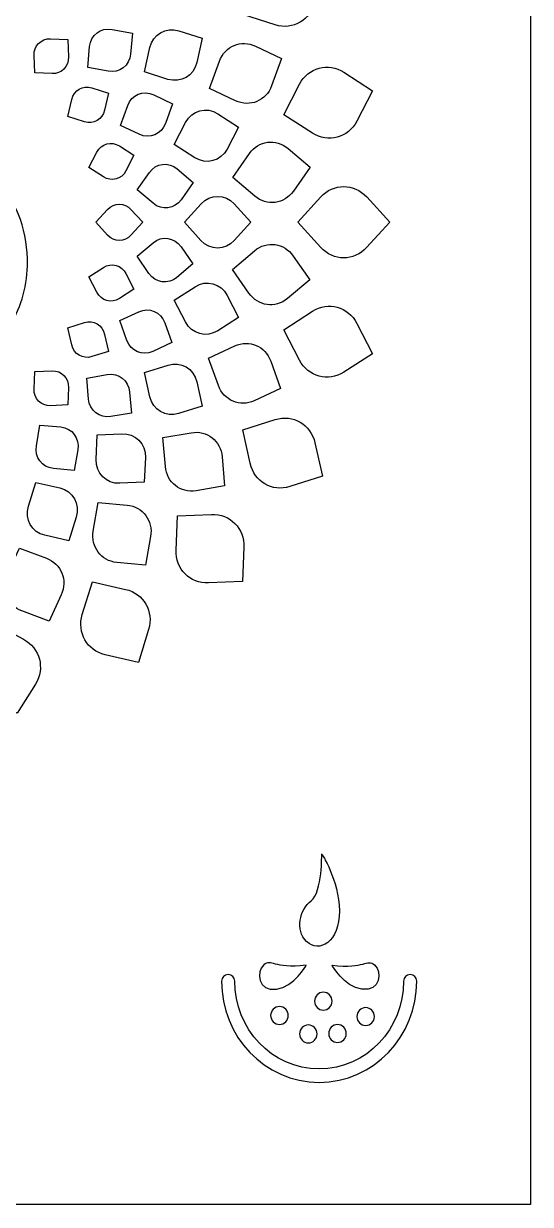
# Model space of a CAD drawing. Header units: millimetres. Extents: x -279 to 279, y -447 to 447.
# Drawn here: x 59 to 279, y -447 to 66 of the extents above; entities that cross this region are included whole.
import ezdxf

# ---------------------------------------------------------------- set-up
doc = ezdxf.new("R2010")
doc.units = ezdxf.units.MM
doc.header["$MEASUREMENT"] = 0
doc.layers.add('Layer 1', color=7, linetype='Continuous')

msp = doc.modelspace()

# ---------------------------------------------------------------- linework, layer by layer
at = {"layer": 'Layer 1', "color": 7}
for points, knots in [([(279.3833, 446.6396), (279.3833, 446.6396), (-279.4167, 446.6396), (-279.4167, 446.6396), (-279.4167, 446.6396), (-279.4167, -446.6464), (-279.4167, -446.6464), (-279.4167, -446.6464), (279.3833, -446.6464), (279.3833, -446.6464), (279.3833, -446.6464), (279.3833, 446.6396), (279.3833, 446.6396)], [0, 0, 0, 0, 0.25, 0.25, 0.25, 0.5, 0.5, 0.5, 0.75, 0.75, 0.75, 1, 1, 1, 1]), ([(185.7974, 75.9764), (185.7974, 75.9764), (189.0354, 90.5675), (189.0354, 90.5675), (189.0354, 90.5675), (174.9741, 95.0087), (174.9741, 95.0087), (167.2396, 97.4541), (159.4651, 92.9312), (157.6966, 84.9622), (157.6966, 84.9622), (154.4586, 70.3702), (154.4586, 70.3702), (154.4586, 70.3702), (168.5201, 65.9282), (168.5201, 65.9282), (176.2536, 63.4836), (184.0281, 68.0065), (185.7974, 75.9764)], [0, 0, 0, 0, 0.16666667, 0.16666667, 0.16666667, 0.33333333, 0.33333333, 0.33333333, 0.5, 0.5, 0.5, 0.66666667, 0.66666667, 0.66666667, 0.83333333, 0.83333333, 0.83333333, 1, 1, 1, 1]), ([(105.7553, 53.2136), (105.7553, 53.2136), (106.6005, 62.3577), (106.6005, 62.3577), (106.6005, 62.3577), (97.6927, 63.9507), (97.6927, 63.9507), (92.7927, 64.8267), (88.407, 61.458), (87.9454, 56.4625), (87.9454, 56.4625), (87.1011, 47.3203), (87.1011, 47.3203), (87.1011, 47.3203), (96.0088, 45.7264), (96.0088, 45.7264), (100.9088, 44.8512), (105.2946, 48.2182), (105.7553, 53.2136)], [0, 0, 0, 0, 0.16666667, 0.16666667, 0.16666667, 0.33333333, 0.33333333, 0.33333333, 0.5, 0.5, 0.5, 0.66666667, 0.66666667, 0.66666667, 0.83333333, 0.83333333, 0.83333333, 1, 1, 1, 1]), ([(134.4704, 49.5059), (134.4704, 49.5059), (136.8142, 60.0657), (136.8142, 60.0657), (136.8142, 60.0657), (126.6369, 63.281), (126.6369, 63.281), (121.0398, 65.0504), (115.4118, 61.777), (114.1322, 56.0081), (114.1322, 56.0081), (111.7877, 45.4483), (111.7877, 45.4483), (111.7877, 45.4483), (121.9659, 42.2322), (121.9659, 42.2322), (127.5629, 40.4637), (133.1909, 43.737), (134.4704, 49.5059)], [0, 0, 0, 0, 0.16666667, 0.16666667, 0.16666667, 0.33333333, 0.33333333, 0.33333333, 0.5, 0.5, 0.5, 0.66666667, 0.66666667, 0.66666667, 0.83333333, 0.83333333, 0.83333333, 1, 1, 1, 1]), ([(78.7831, 51.955), (78.7831, 51.955), (78.4751, 59.5532), (78.4751, 59.5532), (78.4751, 59.5532), (70.9905, 59.863), (70.9905, 59.863), (66.8738, 60.033), (63.6441, 56.7769), (63.8122, 52.6275), (63.8122, 52.6275), (64.1193, 45.0293), (64.1193, 45.0293), (64.1193, 45.0293), (71.6039, 44.7195), (71.6039, 44.7195), (75.7207, 44.5485), (78.9513, 47.8047), (78.7831, 51.955)], [0, 0, 0, 0, 0.16666667, 0.16666667, 0.16666667, 0.33333333, 0.33333333, 0.33333333, 0.5, 0.5, 0.5, 0.66666667, 0.66666667, 0.66666667, 0.83333333, 0.83333333, 0.83333333, 1, 1, 1, 1]), ([(166.9724, 39.3959), (166.9724, 39.3959), (171.3308, 51.2907), (171.3308, 51.2907), (171.3308, 51.2907), (160.0059, 56.6415), (160.0059, 56.6415), (153.7772, 59.5831), (146.7324, 56.6742), (144.3514, 50.1748), (144.3514, 50.1748), (139.9921, 38.28), (139.9921, 38.28), (139.9921, 38.28), (151.3172, 32.9292), (151.3172, 32.9292), (157.5457, 29.9866), (164.5905, 32.8954), (166.9724, 39.3959)], [0, 0, 0, 0, 0.16666667, 0.16666667, 0.16666667, 0.33333333, 0.33333333, 0.33333333, 0.5, 0.5, 0.5, 0.66666667, 0.66666667, 0.66666667, 0.83333333, 0.83333333, 0.83333333, 1, 1, 1, 1]), ([(203.9827, 24.0587), (203.9827, 24.0587), (210.843, 37.3039), (210.843, 37.3039), (210.843, 37.3039), (198.3984, 45.2765), (198.3984, 45.2765), (191.5526, 49.6622), (182.8858, 47.3312), (179.1372, 40.0938), (179.1372, 40.0938), (172.2778, 26.8495), (172.2778, 26.8495), (172.2778, 26.8495), (184.7233, 18.876), (184.7233, 18.876), (191.5681, 14.4903), (200.235, 16.8231), (203.9827, 24.0587)], [0, 0, 0, 0, 0.16666667, 0.16666667, 0.16666667, 0.33333333, 0.33333333, 0.33333333, 0.5, 0.5, 0.5, 0.66666667, 0.66666667, 0.66666667, 0.83333333, 0.83333333, 0.83333333, 1, 1, 1, 1]), ([(94.4693, 28.8769), (94.4693, 28.8769), (96.1161, 36.2943), (96.1161, 36.2943), (96.1161, 36.2943), (88.9659, 38.5544), (88.9659, 38.5544), (85.0337, 39.7976), (81.0797, 37.4984), (80.1799, 33.4444), (80.1799, 33.4444), (78.5332, 26.0253), (78.5332, 26.0253), (78.5332, 26.0253), (85.6844, 23.7652), (85.6844, 23.7652), (89.6165, 22.5238), (93.5706, 24.822), (94.4693, 28.8769)], [0, 0, 0, 0, 0.16666667, 0.16666667, 0.16666667, 0.33333333, 0.33333333, 0.33333333, 0.5, 0.5, 0.5, 0.66666667, 0.66666667, 0.66666667, 0.83333333, 0.83333333, 0.83333333, 1, 1, 1, 1]), ([(120.8453, 23.029), (120.8453, 23.029), (124.0006, 31.6396), (124.0006, 31.6396), (124.0006, 31.6396), (115.8035, 35.5109), (115.8035, 35.5109), (111.2952, 37.642), (106.197, 35.5364), (104.473, 30.8316), (104.473, 30.8316), (101.3178, 22.2212), (101.3178, 22.2212), (101.3178, 22.2212), (109.5148, 18.3498), (109.5148, 18.3498), (114.0233, 16.2197), (119.1223, 18.3252), (120.8453, 23.029)], [0, 0, 0, 0, 0.16666667, 0.16666667, 0.16666667, 0.33333333, 0.33333333, 0.33333333, 0.5, 0.5, 0.5, 0.66666667, 0.66666667, 0.66666667, 0.83333333, 0.83333333, 0.83333333, 1, 1, 1, 1]), ([(147.6329, 11.9285), (147.6329, 11.9285), (152.5985, 21.516), (152.5985, 21.516), (152.5985, 21.516), (143.5898, 27.2866), (143.5898, 27.2866), (138.6362, 30.46), (132.363, 28.7724), (129.6504, 23.5352), (129.6504, 23.5352), (124.6857, 13.9496), (124.6857, 13.9496), (124.6857, 13.9496), (133.6934, 8.1789), (133.6934, 8.1789), (138.6471, 5.0037), (144.9203, 6.6913), (147.6329, 11.9285)], [0, 0, 0, 0, 0.16666667, 0.16666667, 0.16666667, 0.33333333, 0.33333333, 0.33333333, 0.5, 0.5, 0.5, 0.66666667, 0.66666667, 0.66666667, 0.83333333, 0.83333333, 0.83333333, 1, 1, 1, 1]), ([(60.8896, -35.6689), (60.8896, -35.6689), (60.8896, -38.8651), (60.8896, -38.8651), (60.6251, -48.577), (57.9543, -58.2372), (52.4926, -65.5918), (50.3734, -68.4454), (46.623, -71.7351), (43.265, -73.1809), (39.3165, -74.8831), (34.5063, -75.9527), (29.6517, -74.3632), (25.6259, -73.0437), (22.1589, -70.7427), (19.4181, -67.8283), (11.8145, -59.7394), (13.5638, -48.5661), (13.5638, -40.3037), (13.5638, -40.3037), (14.3863, -40.3037), (14.3863, -40.3037), (14.3863, -50.4573), (23.1568, -56.1561), (33.683, -54.9303), (36.5856, -54.5931), (39.3646, -53.3454), (41.692, -52.1085), (46.4466, -49.5785), (50.3007, -45.3282), (51.9955, -39.6075), (53.6604, -33.9859), (53.6868, -25.5444), (52.1727, -19.6628), (50.8078, -14.3593), (47.4008, -8.028), (40.1207, -9.4438), (27.5997, -11.8802), (28.5975, -27.6264), (19.0519, -33.5443), (16.7346, -34.9792), (13.9828, -36.2615), (10.6804, -36.4187), (10.6804, -36.4187), (0.8066, -36.4196), (0.8066, -36.4196), (1.1746, -37.8636), (2.1997, -38.9423), (2.8704, -40.2964), (4.9033, -44.4013), (6.4383, -48.857), (6.9244, -53.7407), (8.8701, -73.2618), (-3.8344, -84.4778), (-18.8154, -85.1921), (-18.8154, -85.1921), (-21.8734, -85.1921), (-21.8734, -85.1921), (-37.7005, -84.4515), (-55.0824, -72.2086), (-60.1469, -45.9643), (-60.5604, -43.8216), (-60.7995, -41.8659), (-60.923, -40.0656), (-60.923, -40.0656), (-60.923, -33.8905), (-60.923, -33.8905), (-60.6812, -30.1218), (-60.0987, -27.1166), (-60.0987, -24.333), (-60.0987, -24.333), (-59.2763, -24.333), (-59.2763, -24.333), (-59.2763, -28.1544), (-56.839, -37.1448), (-55.7358, -40.4754), (-50.9602, -54.8894), (-43.0012, -67.0967), (-25.5248, -67.0759), (-14.3406, -67.065), (-6.5689, -63.2263), (-4.6887, -50.0484), (-4.3334, -47.5656), (-5.3266, -43.5207), (-6.1908, -42.0321), (-10.6056, -34.4376), (-21.8052, -35.649), (-26.7661, -38.1453), (-28.0667, -35.3), (-29.0999, -30.7307), (-30.1058, -27.4055), (-30.8475, -24.9556), (-33.1603, -18.9641), (-33.3502, -16.564), (-26.3618, -18.2716), (-21.9006, -19.4867), (-14.2525, -16.7394), (-0.6665, -11.8584), (-7.9866, 6.1269), (-26.5981, -1.2004), (-26.5981, -1.2004), (-37.9585, -6.982), (-37.9585, -6.982), (-39.07, -7.6926), (-40.1404, -8.6678), (-41.5809, -8.794), (-42.2579, -5.7434), (-43.9218, -3.2315), (-45.1496, -0.4516), (-45.1496, -0.4516), (-48.5765, 7.6073), (-48.5765, 7.6073), (-47.4534, 9.2158), (-41.8671, 12.2566), (-39.6661, 13.367), (-29.6924, 18.4052), (-13.1901, 20.3573), (-5.6738, 13.328), (-0.9918, 8.9495), (2.3116, 0.4363), (0.2177, -9.0395), (-2.1859, -19.9101), (-11.2872, -25.1091), (-11.9506, -26.0597), (-7.843, -27.0639), (-5.1794, -31.5441), (0.3295, -29.8865), (4.4662, -28.6433), (6.491, -24.9446), (8.4994, -21.1787), (10.5641, -17.3073), (11.9163, -13.4179), (13.9038, -9.582), (19.1573, 0.5525), (34.649, 7.3492), (47.1445, -2.4936), (55.6124, -9.1603), (60.527, -22.2256), (60.8896, -35.6689)], [0, 0, 0, 0, 0.02173913, 0.02173913, 0.02173913, 0.04347826, 0.04347826, 0.04347826, 0.06521739, 0.06521739, 0.06521739, 0.08695652, 0.08695652, 0.08695652, 0.10869565, 0.10869565, 0.10869565, 0.13043478, 0.13043478, 0.13043478, 0.15217391, 0.15217391, 0.15217391, 0.17391304, 0.17391304, 0.17391304, 0.19565217, 0.19565217, 0.19565217, 0.2173913, 0.2173913, 0.2173913, 0.23913043, 0.23913043, 0.23913043, 0.26086957, 0.26086957, 0.26086957, 0.2826087, 0.2826087, 0.2826087, 0.30434783, 0.30434783, 0.30434783, 0.32608696, 0.32608696, 0.32608696, 0.34782609, 0.34782609, 0.34782609, 0.36956522, 0.36956522, 0.36956522, 0.39130435, 0.39130435, 0.39130435, 0.41304348, 0.41304348, 0.41304348, 0.43478261, 0.43478261, 0.43478261, 0.45652174, 0.45652174, 0.45652174, 0.47826087, 0.47826087, 0.47826087, 0.5, 0.5, 0.5, 0.52173913, 0.52173913, 0.52173913, 0.54347826, 0.54347826, 0.54347826, 0.56521739, 0.56521739, 0.56521739, 0.58695652, 0.58695652, 0.58695652, 0.60869565, 0.60869565, 0.60869565, 0.63043478, 0.63043478, 0.63043478, 0.65217391, 0.65217391, 0.65217391, 0.67391304, 0.67391304, 0.67391304, 0.69565217, 0.69565217, 0.69565217, 0.7173913, 0.7173913, 0.7173913, 0.73913043, 0.73913043, 0.73913043, 0.76086957, 0.76086957, 0.76086957, 0.7826087, 0.7826087, 0.7826087, 0.80434783, 0.80434783, 0.80434783, 0.82608696, 0.82608696, 0.82608696, 0.84782609, 0.84782609, 0.84782609, 0.86956522, 0.86956522, 0.86956522, 0.89130435, 0.89130435, 0.89130435, 0.91304348, 0.91304348, 0.91304348, 0.93478261, 0.93478261, 0.93478261, 0.95652174, 0.95652174, 0.95652174, 0.97826087, 0.97826087, 0.97826087, 1, 1, 1, 1]), ([(103.7169, 2.4755), (103.7169, 2.4755), (107.2057, 9.2112), (107.2057, 9.2112), (107.2057, 9.2112), (100.8771, 13.2662), (100.8771, 13.2662), (97.3955, 15.4944), (92.989, 14.3085), (91.0833, 10.6299), (91.0833, 10.6299), (87.5955, 3.8959), (87.5955, 3.8959), (87.5955, 3.8959), (93.9231, -0.159), (93.9231, -0.159), (97.4047, -2.3891), (101.8113, -1.2032), (103.7169, 2.4755)], [0, 0, 0, 0, 0.16666667, 0.16666667, 0.16666667, 0.33333333, 0.33333333, 0.33333333, 0.5, 0.5, 0.5, 0.66666667, 0.66666667, 0.66666667, 0.83333333, 0.83333333, 0.83333333, 1, 1, 1, 1]), ([(176.4408, -6.3468), (176.4408, -6.3468), (183.6945, 4.0022), (183.6945, 4.0022), (183.6945, 4.0022), (174.1234, 12.1357), (174.1234, 12.1357), (168.8599, 16.6086), (161.3117, 15.6426), (157.3476, 9.9883), (157.3476, 9.9883), (150.094, -0.3616), (150.094, -0.3616), (150.094, -0.3616), (159.6641, -8.4942), (159.6641, -8.4942), (164.9286, -12.9672), (172.4768, -12.0011), (176.4408, -6.3468)], [0, 0, 0, 0, 0.16666667, 0.16666667, 0.16666667, 0.33333333, 0.33333333, 0.33333333, 0.5, 0.5, 0.5, 0.66666667, 0.66666667, 0.66666667, 0.83333333, 0.83333333, 0.83333333, 1, 1, 1, 1]), ([(127.6983, -10.0782), (127.6983, -10.0782), (132.9482, -2.5872), (132.9482, -2.5872), (132.9482, -2.5872), (126.0217, 3.2998), (126.0217, 3.2998), (122.2112, 6.5359), (116.7477, 5.8379), (113.8796, 1.7449), (113.8796, 1.7449), (108.6297, -5.7451), (108.6297, -5.7451), (108.6297, -5.7451), (115.5563, -11.6321), (115.5563, -11.6321), (119.3659, -14.8701), (124.8302, -14.1703), (127.6983, -10.0782)], [0, 0, 0, 0, 0.16666667, 0.16666667, 0.16666667, 0.33333333, 0.33333333, 0.33333333, 0.5, 0.5, 0.5, 0.66666667, 0.66666667, 0.66666667, 0.83333333, 0.83333333, 0.83333333, 1, 1, 1, 1]), ([(208.2666, -30.8516), (208.2666, -30.8516), (218.2812, -19.8546), (218.2812, -19.8546), (218.2812, -19.8546), (208.3003, -8.8922), (208.3003, -8.8922), (202.8104, -2.8653), (193.8418, -2.8489), (188.3702, -8.8568), (188.3702, -8.8568), (178.3555, -19.8546), (178.3555, -19.8546), (178.3555, -19.8546), (188.3365, -30.8143), (188.3365, -30.8143), (193.8264, -36.8431), (202.7949, -36.8595), (208.2666, -30.8516)], [0, 0, 0, 0, 0.16666667, 0.16666667, 0.16666667, 0.33333333, 0.33333333, 0.33333333, 0.5, 0.5, 0.5, 0.66666667, 0.66666667, 0.66666667, 0.83333333, 0.83333333, 0.83333333, 1, 1, 1, 1]), ([(150.7328, -27.8136), (150.7328, -27.8136), (157.982, -19.8546), (157.982, -19.8546), (157.982, -19.8546), (150.7583, -11.9211), (150.7583, -11.9211), (146.7842, -7.5572), (140.2929, -7.5464), (136.3334, -11.8938), (136.3334, -11.8938), (129.0851, -19.8546), (129.0851, -19.8546), (129.0851, -19.8546), (136.3089, -27.7864), (136.3089, -27.7864), (140.2829, -32.1502), (146.7733, -32.1612), (150.7328, -27.8136)], [0, 0, 0, 0, 0.16666667, 0.16666667, 0.16666667, 0.33333333, 0.33333333, 0.33333333, 0.5, 0.5, 0.5, 0.66666667, 0.66666667, 0.66666667, 0.83333333, 0.83333333, 0.83333333, 1, 1, 1, 1]), ([(105.8953, -25.4454), (105.8953, -25.4454), (110.988, -19.8546), (110.988, -19.8546), (110.988, -19.8546), (105.9125, -14.2812), (105.9125, -14.2812), (103.1208, -11.215), (98.5597, -11.2068), (95.778, -14.2621), (95.778, -14.2621), (90.6853, -19.8546), (90.6853, -19.8546), (90.6853, -19.8546), (95.7607, -25.4281), (95.7607, -25.4281), (98.5524, -28.4943), (103.1126, -28.5006), (105.8953, -25.4454)], [0, 0, 0, 0, 0.16666667, 0.16666667, 0.16666667, 0.33333333, 0.33333333, 0.33333333, 0.5, 0.5, 0.5, 0.66666667, 0.66666667, 0.66666667, 0.83333333, 0.83333333, 0.83333333, 1, 1, 1, 1]), ([(125.8481, -43.8515), (125.8481, -43.8515), (132.8356, -37.9909), (132.8356, -37.9909), (132.8356, -37.9909), (127.6501, -30.4908), (127.6501, -30.4908), (124.7985, -26.3668), (119.3422, -25.6107), (115.5245, -28.8133), (115.5245, -28.8133), (108.5379, -34.6729), (108.5379, -34.6729), (108.5379, -34.6729), (113.7224, -42.173), (113.7224, -42.173), (116.5733, -46.2978), (122.0304, -47.054), (125.8481, -43.8515)], [0, 0, 0, 0, 0.16666667, 0.16666667, 0.16666667, 0.33333333, 0.33333333, 0.33333333, 0.5, 0.5, 0.5, 0.66666667, 0.66666667, 0.66666667, 0.83333333, 0.83333333, 0.83333333, 1, 1, 1, 1]), ([(173.8835, -53.0109), (173.8835, -53.0109), (183.5373, -44.9111), (183.5373, -44.9111), (183.5373, -44.9111), (176.3745, -34.5512), (176.3745, -34.5512), (172.434, -28.8515), (164.8959, -27.8081), (159.6205, -32.232), (159.6205, -32.232), (149.9667, -40.3291), (149.9667, -40.3291), (149.9667, -40.3291), (157.1296, -50.6908), (157.1296, -50.6908), (161.07, -56.3897), (168.6091, -57.4338), (173.8835, -53.0109)], [0, 0, 0, 0, 0.16666667, 0.16666667, 0.16666667, 0.33333333, 0.33333333, 0.33333333, 0.5, 0.5, 0.5, 0.66666667, 0.66666667, 0.66666667, 0.83333333, 0.83333333, 0.83333333, 1, 1, 1, 1]), ([(100.8552, -52.9864), (100.8552, -52.9864), (107.2057, -48.9187), (107.2057, -48.9187), (107.2057, -48.9187), (103.7287, -42.2066), (103.7287, -42.2066), (101.8167, -38.5143), (97.4138, -37.312), (93.945, -39.5349), (93.945, -39.5349), (87.5955, -43.6025), (87.5955, -43.6025), (87.5955, -43.6025), (91.0715, -50.3147), (91.0715, -50.3147), (92.9835, -54.0069), (97.3865, -55.2102), (100.8552, -52.9864)], [0, 0, 0, 0, 0.16666667, 0.16666667, 0.16666667, 0.33333333, 0.33333333, 0.33333333, 0.5, 0.5, 0.5, 0.66666667, 0.66666667, 0.66666667, 0.83333333, 0.83333333, 0.83333333, 1, 1, 1, 1]), ([(143.5599, -67.014), (143.5599, -67.014), (152.5985, -61.2234), (152.5985, -61.2234), (152.5985, -61.2234), (147.6493, -51.6696), (147.6493, -51.6696), (144.9276, -46.4151), (138.6608, -44.702), (133.7234, -47.8672), (133.7234, -47.8672), (124.6857, -53.657), (124.6857, -53.657), (124.6857, -53.657), (129.6339, -63.2118), (129.6339, -63.2118), (132.3558, -68.4663), (138.6226, -70.1775), (143.5599, -67.014)], [0, 0, 0, 0, 0.16666667, 0.16666667, 0.16666667, 0.33333333, 0.33333333, 0.33333333, 0.5, 0.5, 0.5, 0.66666667, 0.66666667, 0.66666667, 0.83333333, 0.83333333, 0.83333333, 1, 1, 1, 1]), ([(198.3557, -85.0131), (198.3557, -85.0131), (210.843, -77.0123), (210.843, -77.0123), (210.843, -77.0123), (204.0054, -63.8116), (204.0054, -63.8116), (200.245, -56.5515), (191.5872, -54.1868), (184.7651, -58.5571), (184.7651, -58.5571), (172.2768, -66.5588), (172.2768, -66.5588), (172.2768, -66.5588), (179.1144, -79.7595), (179.1144, -79.7595), (182.8758, -87.0187), (191.5336, -89.3833), (198.3557, -85.0131)], [0, 0, 0, 0, 0.16666667, 0.16666667, 0.16666667, 0.33333333, 0.33333333, 0.33333333, 0.5, 0.5, 0.5, 0.66666667, 0.66666667, 0.66666667, 0.83333333, 0.83333333, 0.83333333, 1, 1, 1, 1]), ([(115.42, -75.99), (115.42, -75.99), (123.6689, -72.1577), (123.6689, -72.1577), (123.6689, -72.1577), (120.5791, -63.5562), (120.5791, -63.5562), (118.8806, -58.8252), (113.8024, -56.6669), (109.2958, -58.7598), (109.2958, -58.7598), (101.047, -62.5911), (101.047, -62.5911), (101.047, -62.5911), (104.1368, -71.1925), (104.1368, -71.1925), (105.8353, -75.9245), (110.9125, -78.0828), (115.42, -75.99)], [0, 0, 0, 0, 0.16666667, 0.16666667, 0.16666667, 0.33333333, 0.33333333, 0.33333333, 0.5, 0.5, 0.5, 0.66666667, 0.66666667, 0.66666667, 0.83333333, 0.83333333, 0.83333333, 1, 1, 1, 1]), ([(88.9423, -78.2691), (88.9423, -78.2691), (96.1161, -76.0027), (96.1161, -76.0027), (96.1161, -76.0027), (94.4757, -68.609), (94.4757, -68.609), (93.5733, -64.5422), (89.6274, -62.2285), (85.708, -63.4662), (85.708, -63.4662), (78.5332, -65.7346), (78.5332, -65.7346), (78.5332, -65.7346), (80.1745, -73.1274), (80.1745, -73.1274), (81.0769, -77.194), (85.0227, -79.5086), (88.9423, -78.2691)], [0, 0, 0, 0, 0.16666667, 0.16666667, 0.16666667, 0.33333333, 0.33333333, 0.33333333, 0.5, 0.5, 0.5, 0.66666667, 0.66666667, 0.66666667, 0.83333333, 0.83333333, 0.83333333, 1, 1, 1, 1]), ([(159.475, -97.4123), (159.475, -97.4123), (170.8728, -92.1187), (170.8728, -92.1187), (170.8728, -92.1187), (166.6044, -80.2339), (166.6044, -80.2339), (164.2561, -73.698), (157.2404, -70.7173), (151.0145, -73.609), (151.0145, -73.609), (139.6177, -78.9026), (139.6177, -78.9026), (139.6177, -78.9026), (143.8861, -90.7865), (143.8861, -90.7865), (146.2335, -97.3232), (153.2482, -100.3039), (159.475, -97.4123)], [0, 0, 0, 0, 0.16666667, 0.16666667, 0.16666667, 0.33333333, 0.33333333, 0.33333333, 0.5, 0.5, 0.5, 0.66666667, 0.66666667, 0.66666667, 0.83333333, 0.83333333, 0.83333333, 1, 1, 1, 1]), ([(126.6023, -103.0012), (126.6023, -103.0012), (136.8142, -99.775), (136.8142, -99.775), (136.8142, -99.775), (134.4786, -89.2497), (134.4786, -89.2497), (133.1936, -83.4609), (127.5784, -80.1667), (121.9994, -81.9296), (121.9994, -81.9296), (111.7877, -85.1566), (111.7877, -85.1566), (111.7877, -85.1566), (114.1232, -95.6811), (114.1232, -95.6811), (115.4091, -101.4699), (121.0243, -104.7623), (126.6023, -103.0012)], [0, 0, 0, 0, 0.16666667, 0.16666667, 0.16666667, 0.33333333, 0.33333333, 0.33333333, 0.5, 0.5, 0.5, 0.66666667, 0.66666667, 0.66666667, 0.83333333, 0.83333333, 0.83333333, 1, 1, 1, 1]), ([(70.966, -99.5723), (70.966, -99.5723), (78.4751, -99.2607), (78.4751, -99.2607), (78.4751, -99.2607), (78.7822, -91.6879), (78.7822, -91.6879), (78.9513, -87.524), (75.7325, -84.256), (71.6294, -84.426), (71.6294, -84.426), (64.1193, -84.7377), (64.1193, -84.7377), (64.1193, -84.7377), (63.813, -92.3086), (63.813, -92.3086), (63.6441, -96.4735), (66.8629, -99.7423), (70.966, -99.5723)], [0, 0, 0, 0, 0.16666667, 0.16666667, 0.16666667, 0.33333333, 0.33333333, 0.33333333, 0.5, 0.5, 0.5, 0.66666667, 0.66666667, 0.66666667, 0.83333333, 0.83333333, 0.83333333, 1, 1, 1, 1]), ([(97.1248, -104.3007), (97.1248, -104.3007), (106.0724, -102.7604), (106.0724, -102.7604), (106.0724, -102.7604), (105.2891, -93.6427), (105.2891, -93.6427), (104.8583, -88.629), (100.5054, -85.213), (95.618, -86.0572), (95.618, -86.0572), (86.6695, -87.5976), (86.6695, -87.5976), (86.6695, -87.5976), (87.4528, -96.7152), (87.4528, -96.7152), (87.8835, -101.7289), (92.2365, -105.1422), (97.1248, -104.3007)], [0, 0, 0, 0, 0.16666667, 0.16666667, 0.16666667, 0.33333333, 0.33333333, 0.33333333, 0.5, 0.5, 0.5, 0.66666667, 0.66666667, 0.66666667, 0.83333333, 0.83333333, 0.83333333, 1, 1, 1, 1]), ([(174.9268, -134.7316), (174.9268, -134.7316), (189.0354, -130.2741), (189.0354, -130.2741), (189.0354, -130.2741), (185.8074, -115.7348), (185.8074, -115.7348), (184.0327, -107.7358), (176.2736, -103.1847), (168.5664, -105.622), (168.5664, -105.622), (154.4586, -110.0786), (154.4586, -110.0786), (154.4586, -110.0786), (157.6848, -124.6207), (157.6848, -124.6207), (159.4597, -132.6178), (167.2186, -137.1689), (174.9268, -134.7316)], [0, 0, 0, 0, 0.16666667, 0.16666667, 0.16666667, 0.33333333, 0.33333333, 0.33333333, 0.5, 0.5, 0.5, 0.66666667, 0.66666667, 0.66666667, 0.83333333, 0.83333333, 0.83333333, 1, 1, 1, 1]), ([(72.21, -126.8598), (72.21, -126.8598), (81.2468, -127.7132), (81.2468, -127.7132), (81.2468, -127.7132), (82.8226, -118.7018), (82.8226, -118.7018), (83.6896, -113.7454), (80.359, -109.3071), (75.4217, -108.8409), (75.4217, -108.8409), (66.384, -107.9866), (66.384, -107.9866), (66.384, -107.9866), (64.8082, -116.9988), (64.8082, -116.9988), (63.9413, -121.9561), (67.2719, -126.3927), (72.21, -126.8598)], [0, 0, 0, 0, 0.16666667, 0.16666667, 0.16666667, 0.33333333, 0.33333333, 0.33333333, 0.5, 0.5, 0.5, 0.66666667, 0.66666667, 0.66666667, 0.83333333, 0.83333333, 0.83333333, 1, 1, 1, 1]), ([(101.0161, -133.3193), (101.0161, -133.3193), (111.705, -132.8777), (111.705, -132.8777), (111.705, -132.8777), (112.1421, -122.1006), (112.1421, -122.1006), (112.382, -116.1719), (107.8, -111.5208), (101.9612, -111.7625), (101.9612, -111.7625), (91.2715, -112.2069), (91.2715, -112.2069), (91.2715, -112.2069), (90.8352, -122.9831), (90.8352, -122.9831), (90.5953, -128.9109), (95.1764, -133.563), (101.0161, -133.3193)], [0, 0, 0, 0, 0.16666667, 0.16666667, 0.16666667, 0.33333333, 0.33333333, 0.33333333, 0.5, 0.5, 0.5, 0.66666667, 0.66666667, 0.66666667, 0.83333333, 0.83333333, 0.83333333, 1, 1, 1, 1]), ([(134.1978, -136.5309), (134.1978, -136.5309), (146.5616, -134.4016), (146.5616, -134.4016), (146.5616, -134.4016), (145.4792, -121.8043), (145.4792, -121.8043), (144.8839, -114.8769), (138.8698, -110.1577), (132.1159, -111.3227), (132.1159, -111.3227), (119.753, -113.451), (119.753, -113.451), (119.753, -113.451), (120.8354, -126.0474), (120.8354, -126.0474), (121.4306, -132.9768), (127.4439, -137.6932), (134.1978, -136.5309)], [0, 0, 0, 0, 0.16666667, 0.16666667, 0.16666667, 0.33333333, 0.33333333, 0.33333333, 0.5, 0.5, 0.5, 0.66666667, 0.66666667, 0.66666667, 0.83333333, 0.83333333, 0.83333333, 1, 1, 1, 1]), ([(68.5451, -155.9094), (68.5451, -155.9094), (78.9822, -158.2795), (78.9822, -158.2795), (78.9822, -158.2795), (82.161, -147.9823), (82.161, -147.9823), (83.9104, -142.3197), (80.6743, -136.6272), (74.9718, -135.3323), (74.9718, -135.3323), (64.5346, -132.9613), (64.5346, -132.9613), (64.5346, -132.9613), (61.3548, -143.2576), (61.3548, -143.2576), (59.6064, -148.9201), (62.8416, -154.6135), (68.5451, -155.9094)], [0, 0, 0, 0, 0.16666667, 0.16666667, 0.16666667, 0.33333333, 0.33333333, 0.33333333, 0.5, 0.5, 0.5, 0.66666667, 0.66666667, 0.66666667, 0.83333333, 0.83333333, 0.83333333, 1, 1, 1, 1]), ([(99.7748, -167.6961), (99.7748, -167.6961), (112.2611, -168.8765), (112.2611, -168.8765), (112.2611, -168.8765), (114.4385, -156.4265), (114.4385, -156.4265), (115.6353, -149.5781), (111.0334, -143.4466), (104.2122, -142.8023), (104.2122, -142.8023), (91.7258, -141.6218), (91.7258, -141.6218), (91.7258, -141.6218), (89.5484, -154.0719), (89.5484, -154.0719), (88.3516, -160.9212), (92.9526, -167.0517), (99.7748, -167.6961)], [0, 0, 0, 0, 0.16666667, 0.16666667, 0.16666667, 0.33333333, 0.33333333, 0.33333333, 0.5, 0.5, 0.5, 0.66666667, 0.66666667, 0.66666667, 0.83333333, 0.83333333, 0.83333333, 1, 1, 1, 1]), ([(139.575, -176.6247), (139.575, -176.6247), (154.3433, -176.0131), (154.3433, -176.0131), (154.3433, -176.0131), (154.9458, -161.1211), (154.9458, -161.1211), (155.2775, -152.9323), (148.948, -146.5055), (140.879, -146.8391), (140.879, -146.8391), (126.1116, -147.4516), (126.1116, -147.4516), (126.1116, -147.4516), (125.5082, -162.3416), (125.5082, -162.3416), (125.1765, -170.5305), (131.507, -176.9591), (139.575, -176.6247)], [0, 0, 0, 0, 0.16666667, 0.16666667, 0.16666667, 0.33333333, 0.33333333, 0.33333333, 0.5, 0.5, 0.5, 0.66666667, 0.66666667, 0.66666667, 0.83333333, 0.83333333, 0.83333333, 1, 1, 1, 1]), ([(58.5504, -188.7867), (58.5504, -188.7867), (70.3098, -193.1987), (70.3098, -193.1987), (70.3098, -193.1987), (75.598, -181.7401), (75.598, -181.7401), (78.5069, -175.4388), (75.6297, -168.3131), (69.2057, -165.9031), (69.2057, -165.9031), (57.4463, -161.4947), (57.4463, -161.4947), (57.4463, -161.4947), (52.1581, -172.9496), (52.1581, -172.9496), (49.2501, -179.252), (52.1264, -186.3794), (58.5504, -188.7867)], [0, 0, 0, 0, 0.16666667, 0.16666667, 0.16666667, 0.33333333, 0.33333333, 0.33333333, 0.5, 0.5, 0.5, 0.66666667, 0.66666667, 0.66666667, 0.83333333, 0.83333333, 0.83333333, 1, 1, 1, 1]), ([(94.7101, -207.8334), (94.7101, -207.8334), (109.1322, -211.1077), (109.1322, -211.1077), (109.1322, -211.1077), (113.5243, -196.8828), (113.5243, -196.8828), (115.9399, -189.0584), (111.4697, -181.1931), (103.5906, -179.4046), (103.5906, -179.4046), (89.1695, -176.1285), (89.1695, -176.1285), (89.1695, -176.1285), (84.7774, -190.3534), (84.7774, -190.3534), (82.3609, -198.1779), (86.8321, -206.0432), (94.7101, -207.8334)], [0, 0, 0, 0, 0.16666667, 0.16666667, 0.16666667, 0.33333333, 0.33333333, 0.33333333, 0.5, 0.5, 0.5, 0.66666667, 0.66666667, 0.66666667, 0.83333333, 0.83333333, 0.83333333, 1, 1, 1, 1]), ([(43.3904, -226.2305), (43.3904, -226.2305), (56.483, -233.1707), (56.483, -233.1707), (56.483, -233.1707), (64.3647, -220.5798), (64.3647, -220.5798), (68.6995, -213.6551), (66.394, -204.8864), (59.2411, -201.0959), (59.2411, -201.0959), (46.1485, -194.1556), (46.1485, -194.1556), (46.1485, -194.1556), (38.2678, -206.7466), (38.2678, -206.7466), (33.9329, -213.6705), (36.2375, -222.4392), (43.3904, -226.2305)], [0, 0, 0, 0, 0.16666667, 0.16666667, 0.16666667, 0.33333333, 0.33333333, 0.33333333, 0.5, 0.5, 0.5, 0.66666667, 0.66666667, 0.66666667, 0.83333333, 0.83333333, 0.83333333, 1, 1, 1, 1]), ([(188.7315, -294.2987), (188.7315, -294.2987), (189.1232, -310.7336), (184.1657, -314.7086), (179.2064, -318.6854), (176.9884, -327.3013), (182.2076, -332.4686), (187.4268, -337.6374), (196.6919, -332.6014), (196.4303, -319.084), (196.1704, -305.5647), (188.7315, -294.2987), (188.7315, -294.2987)], [0, 0, 0, 0, 0.25, 0.25, 0.25, 0.5, 0.5, 0.5, 0.75, 0.75, 0.75, 1, 1, 1, 1]), ([(182.0215, -342.7314), (182.0215, -342.7314), (176.9041, -352.0372), (169.0491, -353.1272), (161.194, -354.2155), (160.0051, -345.5126), (163.5753, -342.6105), (167.1437, -339.7084), (167.5019, -344.4244), (182.0215, -342.7314)], [0, 0, 0, 0, 0.33333333, 0.33333333, 0.33333333, 0.66666667, 0.66666667, 0.66666667, 1, 1, 1, 1]), ([(193.2606, -342.7314), (193.2606, -342.7314), (198.3778, -352.0372), (206.2312, -353.1272), (214.0863, -354.2155), (215.2769, -345.5126), (211.7068, -342.6105), (208.1366, -339.7084), (207.7783, -344.4244), (193.2606, -342.7314)], [0, 0, 0, 0, 0.33333333, 0.33333333, 0.33333333, 0.66666667, 0.66666667, 0.66666667, 1, 1, 1, 1]), ([(150.9577, -349.6461), (150.9577, -370.3541), (167.0348, -387.8057), (187.6409, -387.8057), (208.2455, -387.8057), (224.3226, -370.3558), (224.3226, -349.6461), (224.3226, -348.0468), (225.6081, -346.7406), (227.1833, -346.7406), (228.7586, -346.7406), (230.044, -348.0468), (230.044, -349.6461), (230.044, -373.5645), (211.4029, -393.6168), (187.6409, -393.6168), (163.8774, -393.6168), (145.238, -373.5645), (145.238, -349.6461), (145.238, -348.0468), (146.5234, -346.7406), (148.0969, -346.7406), (149.6739, -346.7406), (150.9577, -348.0468), (150.9577, -349.6461)], [0, 0, 0, 0, 0.125, 0.125, 0.125, 0.25, 0.25, 0.25, 0.375, 0.375, 0.375, 0.5, 0.5, 0.5, 0.625, 0.625, 0.625, 0.75, 0.75, 0.75, 0.875, 0.875, 0.875, 1, 1, 1, 1]), ([(189.4691, -354.4846), (191.5799, -354.4846), (193.2922, -356.2234), (193.2922, -358.3693), (193.2922, -360.5118), (191.5799, -362.2524), (189.4691, -362.2524), (187.3565, -362.2524), (185.646, -360.5118), (185.646, -358.3693), (185.646, -356.2234), (187.3565, -354.4846), (189.4691, -354.4846)], [0, 0, 0, 0, 0.25, 0.25, 0.25, 0.5, 0.5, 0.5, 0.75, 0.75, 0.75, 1, 1, 1, 1]), ([(170.3995, -360.6804), (172.5104, -360.6804), (174.2225, -362.4194), (174.2225, -364.5635), (174.2225, -366.7111), (172.5104, -368.4466), (170.3995, -368.4466), (168.2869, -368.4466), (166.5747, -366.7111), (166.5747, -364.5635), (166.5747, -362.4194), (168.2869, -360.6804), (170.3995, -360.6804)], [0, 0, 0, 0, 0.25, 0.25, 0.25, 0.5, 0.5, 0.5, 0.75, 0.75, 0.75, 1, 1, 1, 1]), ([(207.8345, -361.1522), (209.9471, -361.1522), (211.6593, -362.8911), (211.6593, -365.0352), (211.6593, -367.1795), (209.9471, -368.9183), (207.8345, -368.9183), (205.7237, -368.9183), (204.0115, -367.1795), (204.0115, -365.0352), (204.0115, -362.8911), (205.7237, -361.1522), (207.8345, -361.1522)], [0, 0, 0, 0, 0.25, 0.25, 0.25, 0.5, 0.5, 0.5, 0.75, 0.75, 0.75, 1, 1, 1, 1]), ([(182.9294, -368.6936), (185.042, -368.6936), (186.7524, -370.4307), (186.7524, -372.5766), (186.7524, -374.7225), (185.042, -376.4596), (182.9294, -376.4596), (180.8167, -376.4596), (179.1063, -374.7225), (179.1063, -372.5766), (179.1063, -370.4307), (180.8167, -368.6936), (182.9294, -368.6936)], [0, 0, 0, 0, 0.25, 0.25, 0.25, 0.5, 0.5, 0.5, 0.75, 0.75, 0.75, 1, 1, 1, 1]), ([(195.6137, -368.5352), (197.7263, -368.5352), (199.4368, -370.2757), (199.4368, -372.4199), (199.4368, -374.5642), (197.7263, -376.303), (195.6137, -376.303), (193.5029, -376.303), (191.7908, -374.5642), (191.7908, -372.4199), (191.7908, -370.2757), (193.5029, -368.5352), (195.6137, -368.5352)], [0, 0, 0, 0, 0.25, 0.25, 0.25, 0.5, 0.5, 0.5, 0.75, 0.75, 0.75, 1, 1, 1, 1])]:
    msp.add_open_spline(points, degree=3, knots=knots, dxfattribs=at)

doc.saveas('drawing.dxf')
